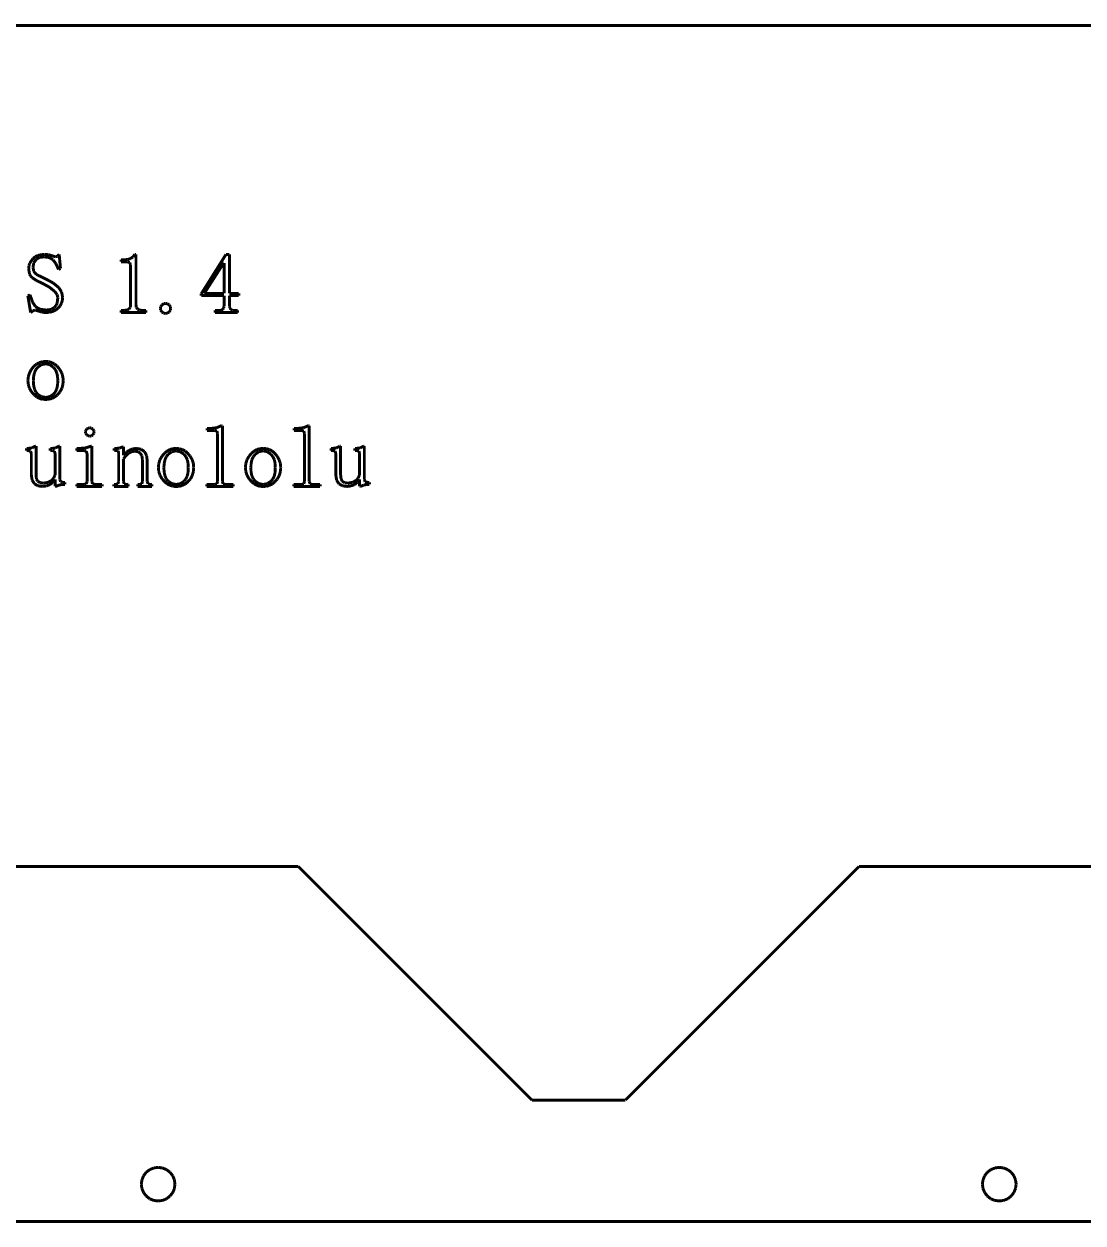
# Model space of a CAD drawing. Header units: millimetres. Extents: x 44 to 666, y 10 to 380.
# Drawn here: x 170.2 to 283.5, y 11.6 to 139.9 of the extents above; entities that cross this region are included whole.
import ezdxf

# ---------------------------------------------------------------- set-up
doc = ezdxf.new("R2010")
doc.units = ezdxf.units.MM

msp = doc.modelspace()

# ---------------------------------------------------------------- linework, layer by layer
at = {"layer": 'P', "const_width": 0.314}
for points in [[(136.49, 139.753), (292.488, 139.753)], [(170.727, 114.018), (170.815, 114.3)], [(170.815, 114.3), (171.168, 114.812)], [(171.168, 114.812), (171.415, 115.006)], [(171.256, 114.353), (171.168, 113.877)], [(171.538, 114.741), (171.256, 114.353)], [(171.415, 115.006), (171.715, 115.147)], [(171.873, 114.935), (171.538, 114.741)], [(171.715, 115.147), (172.05, 115.217)], [(172.367, 114.988), (171.873, 114.935)], [(172.05, 115.217), (172.438, 115.253)], [(172.896, 114.917), (172.367, 114.988)], [(172.438, 115.253), (172.826, 115.217)], [(172.826, 115.217), (173.179, 115.111)], [(173.32, 114.67), (172.896, 114.917)], [(173.179, 115.111), (173.602, 114.988)], [(173.602, 114.282), (173.32, 114.67)], [(173.602, 114.988), (173.796, 115.058)], [(173.902, 113.647), (173.602, 114.282)], [(173.796, 115.058), (173.972, 115.253)], [(173.972, 115.253), (174.113, 113.753)], [(180.587, 114.459), (180.587, 114.67)], [(180.587, 114.67), (180.922, 114.67)], [(181.24, 114.459), (180.587, 114.459)], [(180.922, 114.67), (181.31, 114.706)], [(181.522, 114.371), (181.24, 114.459)], [(181.31, 114.706), (181.61, 114.812)], [(181.61, 114.124), (181.522, 114.371)], [(181.61, 114.812), (181.875, 114.988)], [(181.61, 109.837), (181.61, 114.124)], [(181.875, 114.988), (182.051, 115.253)], [(182.051, 115.253), (182.192, 115.253)], [(182.192, 115.253), (182.192, 109.837)], [(189.177, 111.037), (191.823, 115.253)], [(191.576, 114.335), (189.495, 111.072)], [(191.611, 114.335), (191.576, 114.335)], [(191.611, 111.072), (191.611, 114.335)], [(191.823, 115.253), (192.193, 115.253)], [(192.193, 115.253), (192.193, 111.072)], [(170.709, 113.718), (170.727, 114.018)], [(170.797, 113.153), (170.709, 113.718)], [(170.921, 112.924), (170.797, 113.153)], [(171.097, 112.748), (170.921, 112.924)], [(171.168, 113.877), (171.256, 113.418)], [(171.256, 113.418), (171.538, 113.101)], [(171.538, 113.101), (172.526, 112.624)], [(174.113, 113.753), (173.902, 113.647)], [(171.556, 112.448), (171.097, 112.748)], [(172.226, 112.13), (171.556, 112.448)], [(172.932, 111.742), (172.226, 112.13)], [(172.526, 112.624), (173.32, 112.201)], [(173.496, 111.284), (172.932, 111.742)], [(173.32, 112.201), (173.937, 111.689)], [(173.937, 111.689), (174.237, 111.213)], [(170.621, 110.808), (170.85, 110.931)], [(170.921, 109.026), (170.621, 110.808)], [(170.85, 110.931), (171.133, 110.12)], [(173.743, 110.966), (173.496, 111.284)], [(173.831, 110.631), (173.743, 110.966)], [(173.743, 109.996), (173.831, 110.631)], [(174.308, 110.314), (174.219, 110.031)], [(174.237, 111.213), (174.343, 110.631)], [(174.343, 110.631), (174.308, 110.314)], [(189.177, 110.843), (189.177, 111.037)], [(191.611, 110.843), (189.177, 110.843)], [(189.495, 111.072), (191.611, 111.072)], [(191.611, 109.714), (191.611, 110.843)], [(192.193, 111.072), (193.181, 111.072)], [(193.181, 110.843), (192.193, 110.843)], [(192.193, 110.843), (192.193, 109.714)], [(193.181, 111.072), (193.181, 110.843)], [(171.168, 109.22), (170.921, 109.026)], [(171.133, 110.12), (171.432, 109.679)], [(171.397, 109.291), (171.168, 109.22)], [(171.785, 109.185), (171.397, 109.291)], [(171.432, 109.679), (171.662, 109.52)], [(171.662, 109.52), (171.944, 109.379)], [(172.138, 109.061), (171.785, 109.185)], [(171.944, 109.379), (172.597, 109.291)], [(172.561, 109.026), (172.138, 109.061)], [(172.949, 109.061), (172.561, 109.026)], [(172.597, 109.291), (173.108, 109.361)], [(173.302, 109.149), (172.949, 109.061)], [(173.108, 109.361), (173.461, 109.573)], [(173.602, 109.291), (173.302, 109.149)], [(173.461, 109.573), (173.62, 109.767)], [(173.867, 109.502), (173.602, 109.291)], [(173.62, 109.767), (173.743, 109.996)], [(174.078, 109.749), (173.867, 109.502)], [(174.219, 110.031), (174.078, 109.749)], [(180.587, 109.026), (180.587, 109.255)], [(180.587, 109.255), (180.922, 109.255)], [(183.25, 109.026), (180.587, 109.026)], [(180.922, 109.255), (181.222, 109.291)], [(181.222, 109.291), (181.434, 109.396)], [(181.434, 109.396), (181.575, 109.573)], [(181.575, 109.573), (181.61, 109.837)], [(182.192, 109.837), (182.227, 109.573)], [(182.227, 109.573), (182.368, 109.396)], [(182.368, 109.396), (182.58, 109.291)], [(182.58, 109.291), (182.88, 109.255)], [(182.88, 109.255), (183.25, 109.255)], [(183.25, 109.255), (183.25, 109.026)], [(184.803, 109.467), (184.838, 109.661)], [(184.838, 109.273), (184.803, 109.467)], [(184.838, 109.661), (184.961, 109.837)], [(184.961, 109.097), (184.838, 109.273)], [(184.961, 109.837), (185.138, 109.961)], [(185.138, 108.973), (184.961, 109.097)], [(185.138, 109.961), (185.349, 110.014)], [(185.349, 108.92), (185.138, 108.973)], [(185.349, 110.014), (185.561, 109.961)], [(185.561, 108.973), (185.349, 108.92)], [(185.561, 109.961), (185.755, 109.837)], [(185.755, 109.097), (185.561, 108.973)], [(185.755, 109.837), (185.861, 109.661)], [(185.861, 109.273), (185.755, 109.097)], [(185.861, 109.661), (185.896, 109.467)], [(185.896, 109.467), (185.861, 109.273)], [(190.659, 109.026), (190.659, 109.255)], [(190.659, 109.255), (191.064, 109.255)], [(193.058, 109.026), (190.659, 109.026)], [(191.064, 109.255), (191.311, 109.273)], [(191.311, 109.273), (191.47, 109.361)], [(191.47, 109.361), (191.576, 109.52)], [(191.576, 109.52), (191.611, 109.714)], [(192.193, 109.714), (192.229, 109.52)], [(192.229, 109.52), (192.334, 109.361)], [(192.334, 109.361), (192.493, 109.273)], [(192.493, 109.273), (192.74, 109.255)], [(192.74, 109.255), (193.058, 109.255)], [(193.058, 109.255), (193.058, 109.026)], [(172.173, 103.77), (172.526, 103.787)], [(172.526, 103.787), (172.861, 103.77)], [(170.674, 102.182), (170.797, 102.57)], [(170.797, 102.57), (170.991, 102.941)], [(170.991, 102.941), (171.274, 103.293)], [(171.327, 102.588), (171.238, 102.2)], [(171.274, 103.293), (171.556, 103.505)], [(171.468, 102.923), (171.327, 102.588)], [(171.679, 103.17), (171.468, 102.923)], [(171.556, 103.505), (171.838, 103.664)], [(172.067, 103.452), (171.679, 103.17)], [(171.838, 103.664), (172.173, 103.77)], [(172.526, 103.54), (172.067, 103.452)], [(172.967, 103.452), (172.526, 103.54)], [(172.861, 103.77), (173.179, 103.681)], [(173.355, 103.17), (172.967, 103.452)], [(173.179, 103.681), (173.461, 103.523)], [(173.567, 102.923), (173.355, 103.17)], [(173.461, 103.523), (173.725, 103.329)], [(173.708, 102.588), (173.567, 102.923)], [(173.796, 102.2), (173.708, 102.588)], [(173.725, 103.329), (174.025, 102.958)], [(174.025, 102.958), (174.237, 102.588)], [(174.237, 102.588), (174.36, 102.182)], [(170.621, 101.759), (170.674, 102.182)], [(170.674, 101.318), (170.621, 101.759)], [(170.797, 100.912), (170.674, 101.318)], [(171.238, 102.2), (171.203, 101.723)], [(171.203, 101.723), (171.238, 101.247)], [(171.238, 101.247), (171.327, 100.842)], [(173.708, 100.842), (173.796, 101.247)], [(173.831, 101.723), (173.796, 102.2)], [(173.796, 101.247), (173.831, 101.723)], [(174.36, 101.3), (174.255, 100.894)], [(174.36, 102.182), (174.413, 101.759)], [(174.413, 101.759), (174.36, 101.3)], [(171.009, 100.542), (170.797, 100.912)], [(171.327, 100.189), (171.009, 100.542)], [(171.327, 100.842), (171.468, 100.524)], [(171.573, 99.995), (171.327, 100.189)], [(171.468, 100.524), (171.679, 100.277)], [(171.856, 99.836), (171.573, 99.995)], [(171.679, 100.277), (172.05, 100.03)], [(172.05, 100.03), (172.526, 99.942)], [(172.526, 99.942), (172.985, 100.03)], [(172.985, 100.03), (173.355, 100.277)], [(173.496, 99.995), (173.214, 99.836)], [(173.355, 100.277), (173.567, 100.524)], [(173.761, 100.189), (173.496, 99.995)], [(173.567, 100.524), (173.708, 100.842)], [(174.043, 100.524), (173.761, 100.189)], [(174.255, 100.894), (174.043, 100.524)], [(172.173, 99.748), (171.856, 99.836)], [(172.526, 99.73), (172.173, 99.748)], [(172.879, 99.748), (172.526, 99.73)], [(173.214, 99.836), (172.879, 99.748)], [(176.777, 96.273), (176.812, 96.414)], [(176.812, 96.097), (176.777, 96.273)], [(176.812, 96.414), (176.918, 96.555)], [(176.918, 95.938), (176.812, 96.097)], [(176.918, 96.555), (177.077, 96.661)], [(177.077, 96.661), (177.253, 96.696)], [(177.253, 96.696), (177.412, 96.661)], [(177.412, 96.661), (177.571, 96.555)], [(177.571, 96.555), (177.677, 96.414)], [(177.677, 96.097), (177.571, 95.938)], [(177.677, 96.414), (177.712, 96.273)], [(177.712, 96.273), (177.677, 96.097)], [(189.794, 96.414), (189.794, 96.626)], [(189.794, 96.626), (190.2, 96.626)], [(190.588, 96.414), (189.794, 96.414)], [(190.2, 96.626), (190.8, 96.696)], [(190.835, 96.344), (190.588, 96.414)], [(190.8, 96.696), (191.347, 96.926)], [(190.923, 96.114), (190.835, 96.344)], [(190.923, 90.928), (190.923, 96.114)], [(191.347, 96.926), (191.435, 96.926)], [(191.435, 96.926), (191.435, 90.928)], [(199.108, 96.414), (199.108, 96.626)], [(199.108, 96.626), (199.496, 96.626)], [(199.902, 96.414), (199.108, 96.414)], [(199.496, 96.626), (200.096, 96.696)], [(200.148, 96.344), (199.902, 96.414)], [(200.096, 96.696), (200.66, 96.926)], [(200.219, 96.114), (200.148, 96.344)], [(200.219, 90.928), (200.219, 96.114)], [(200.66, 96.926), (200.731, 96.926)], [(200.731, 96.926), (200.731, 90.928)], [(177.077, 95.832), (176.918, 95.938)], [(177.253, 95.797), (177.077, 95.832)], [(177.412, 95.832), (177.253, 95.797)], [(177.571, 95.938), (177.412, 95.832)], [(170.48, 94.262), (170.48, 94.492)], [(170.48, 94.492), (170.656, 94.492)], [(170.656, 94.262), (170.48, 94.262)], [(170.656, 94.492), (171.062, 94.544)], [(170.903, 94.192), (170.656, 94.262)], [(170.991, 93.945), (170.903, 94.192)], [(170.991, 91.652), (170.991, 93.945)], [(171.062, 94.544), (171.432, 94.738)], [(171.432, 94.738), (171.503, 94.738)], [(171.503, 94.738), (171.503, 91.687)], [(173.02, 94.262), (173.02, 94.492)], [(173.02, 94.492), (173.214, 94.492)], [(173.214, 94.262), (173.02, 94.262)], [(173.214, 94.492), (173.602, 94.544)], [(173.461, 94.192), (173.214, 94.262)], [(173.531, 93.945), (173.461, 94.192)], [(173.531, 91.652), (173.531, 93.945)], [(173.602, 94.544), (173.972, 94.738)], [(173.972, 94.738), (174.043, 94.738)], [(174.043, 94.738), (174.043, 91.14)], [(175.86, 94.262), (175.86, 94.492)], [(175.86, 94.492), (176.23, 94.492)], [(176.636, 94.262), (175.86, 94.262)], [(176.23, 94.492), (176.83, 94.544)], [(176.865, 94.192), (176.636, 94.262)], [(176.83, 94.544), (177.394, 94.738)], [(176.953, 93.945), (176.865, 94.192)], [(176.953, 90.928), (176.953, 93.945)], [(177.394, 94.738), (177.465, 94.738)], [(177.465, 94.738), (177.465, 90.928)], [(179.864, 94.262), (179.864, 94.492)], [(179.864, 94.492), (180.111, 94.492)], [(180.164, 94.262), (179.864, 94.262)], [(180.111, 94.492), (180.446, 94.527)], [(180.287, 94.209), (180.164, 94.262)], [(180.34, 94.051), (180.287, 94.209)], [(180.34, 90.928), (180.34, 94.051)], [(180.446, 94.527), (180.781, 94.668)], [(180.781, 94.668), (180.852, 94.668)], [(180.852, 94.668), (180.852, 93.751)], [(180.852, 93.751), (181.169, 94.086)], [(181.134, 93.733), (180.852, 93.363)], [(181.416, 93.98), (181.134, 93.733)], [(181.169, 94.086), (181.487, 94.298)], [(181.733, 94.139), (181.416, 93.98)], [(181.487, 94.298), (181.839, 94.439)], [(182.051, 94.192), (181.733, 94.139)], [(181.839, 94.439), (182.192, 94.492)], [(182.404, 94.139), (182.051, 94.192)], [(182.192, 94.492), (182.721, 94.403)], [(182.668, 93.962), (182.404, 94.139)], [(182.827, 93.68), (182.668, 93.962)], [(182.721, 94.403), (183.092, 94.156)], [(182.88, 93.292), (182.827, 93.68)], [(183.092, 94.156), (183.321, 93.751)], [(183.321, 93.751), (183.392, 93.169)], [(184.75, 93.274), (184.961, 93.645)], [(184.961, 93.645), (185.244, 93.98)], [(185.244, 93.98), (185.508, 94.192)], [(185.438, 93.61), (185.297, 93.292)], [(185.649, 93.874), (185.438, 93.61)], [(185.508, 94.192), (185.808, 94.368)], [(186.037, 94.139), (185.649, 93.874)], [(185.808, 94.368), (186.126, 94.456)], [(186.478, 94.227), (186.037, 94.139)], [(186.126, 94.456), (186.478, 94.492)], [(186.478, 94.492), (186.831, 94.456)], [(186.919, 94.139), (186.478, 94.227)], [(186.831, 94.456), (187.149, 94.368)], [(187.325, 93.874), (186.919, 94.139)], [(187.149, 94.368), (187.431, 94.227)], [(187.519, 93.61), (187.325, 93.874)], [(187.431, 94.227), (187.678, 94.015)], [(187.678, 93.292), (187.519, 93.61)], [(187.678, 94.015), (187.978, 93.663)], [(187.978, 93.663), (188.207, 93.274)], [(194.063, 93.274), (194.275, 93.645)], [(194.275, 93.645), (194.557, 93.98)], [(194.557, 93.98), (194.822, 94.192)], [(194.751, 93.61), (194.592, 93.292)], [(194.963, 93.874), (194.751, 93.61)], [(194.822, 94.192), (195.121, 94.368)], [(195.351, 94.139), (194.963, 93.874)], [(195.121, 94.368), (195.439, 94.456)], [(195.792, 94.227), (195.351, 94.139)], [(195.439, 94.456), (195.792, 94.492)], [(195.792, 94.492), (196.144, 94.456)], [(196.233, 94.139), (195.792, 94.227)], [(196.144, 94.456), (196.462, 94.368)], [(196.621, 93.874), (196.233, 94.139)], [(196.462, 94.368), (196.744, 94.227)], [(196.832, 93.61), (196.621, 93.874)], [(196.744, 94.227), (196.991, 94.015)], [(196.991, 93.292), (196.832, 93.61)], [(196.991, 94.015), (197.291, 93.663)], [(197.291, 93.663), (197.503, 93.274)], [(203.059, 94.262), (203.059, 94.492)], [(203.059, 94.492), (203.253, 94.492)], [(203.253, 94.262), (203.059, 94.262)], [(203.253, 94.492), (203.641, 94.544)], [(203.5, 94.192), (203.253, 94.262)], [(203.57, 93.945), (203.5, 94.192)], [(203.57, 91.652), (203.57, 93.945)], [(203.641, 94.544), (204.011, 94.738)], [(204.011, 94.738), (204.082, 94.738)], [(204.082, 94.738), (204.082, 91.687)], [(205.617, 94.262), (205.617, 94.492)], [(205.617, 94.492), (205.793, 94.492)], [(205.793, 94.262), (205.617, 94.262)], [(205.793, 94.492), (206.181, 94.544)], [(206.04, 94.192), (205.793, 94.262)], [(206.11, 93.945), (206.04, 94.192)], [(206.11, 91.652), (206.11, 93.945)], [(206.181, 94.544), (206.551, 94.738)], [(206.551, 94.738), (206.622, 94.738)], [(206.622, 94.738), (206.622, 91.14)], [(180.852, 93.363), (180.852, 90.928)], [(182.88, 90.928), (182.88, 93.292)], [(183.392, 93.169), (183.392, 90.928)], [(184.591, 92.445), (184.626, 92.869)], [(184.626, 92.004), (184.591, 92.445)], [(184.626, 92.869), (184.75, 93.274)], [(185.208, 92.886), (185.173, 92.41)], [(185.173, 92.41), (185.208, 91.934)], [(185.297, 93.292), (185.208, 92.886)], [(187.766, 92.886), (187.678, 93.292)], [(187.784, 92.41), (187.766, 92.886)], [(187.766, 91.934), (187.784, 92.41)], [(188.207, 93.274), (188.33, 92.869)], [(188.33, 92.869), (188.366, 92.445)], [(188.366, 92.445), (188.33, 92.004)], [(193.904, 92.445), (193.94, 92.869)], [(193.94, 92.004), (193.904, 92.445)], [(193.94, 92.869), (194.063, 93.274)], [(194.504, 92.886), (194.486, 92.41)], [(194.486, 92.41), (194.504, 91.934)], [(194.592, 93.292), (194.504, 92.886)], [(197.079, 92.886), (196.991, 93.292)], [(197.097, 92.41), (197.079, 92.886)], [(197.079, 91.934), (197.097, 92.41)], [(197.503, 93.274), (197.644, 92.869)], [(197.644, 92.869), (197.679, 92.445)], [(197.679, 92.445), (197.644, 92.004)], [(171.08, 91.087), (170.991, 91.652)], [(171.327, 90.699), (171.08, 91.087)], [(171.503, 91.687), (171.538, 91.228)], [(171.538, 91.228), (171.679, 90.964)], [(171.679, 90.964), (171.944, 90.823)], [(172.791, 90.858), (173.179, 91.07)], [(173.179, 91.07), (173.373, 91.299)], [(173.531, 91.175), (173.284, 90.84)], [(173.373, 91.299), (173.531, 91.652)], [(173.531, 90.417), (173.531, 91.175)], [(174.043, 91.14), (174.131, 90.928)], [(184.767, 91.599), (184.626, 92.004)], [(184.979, 91.228), (184.767, 91.599)], [(185.279, 90.893), (184.979, 91.228)], [(185.208, 91.934), (185.297, 91.546)], [(185.297, 91.546), (185.438, 91.211)], [(185.438, 91.211), (185.649, 90.964)], [(185.649, 90.964), (186.02, 90.717)], [(186.955, 90.717), (187.325, 90.964)], [(187.325, 90.964), (187.519, 91.211)], [(187.519, 91.211), (187.678, 91.546)], [(187.678, 91.546), (187.766, 91.934)], [(188.013, 91.211), (187.713, 90.893)], [(188.207, 91.581), (188.013, 91.211)], [(188.33, 92.004), (188.207, 91.581)], [(194.081, 91.599), (193.94, 92.004)], [(194.292, 91.228), (194.081, 91.599)], [(194.592, 90.893), (194.292, 91.228)], [(194.504, 91.934), (194.592, 91.546)], [(194.592, 91.546), (194.751, 91.211)], [(194.751, 91.211), (194.963, 90.964)], [(194.963, 90.964), (195.333, 90.717)], [(196.25, 90.717), (196.621, 90.964)], [(196.621, 90.964), (196.832, 91.211)], [(196.832, 91.211), (196.991, 91.546)], [(196.991, 91.546), (197.079, 91.934)], [(197.309, 91.211), (197.026, 90.893)], [(197.52, 91.581), (197.309, 91.211)], [(197.644, 92.004), (197.52, 91.581)], [(203.659, 91.087), (203.57, 91.652)], [(203.906, 90.699), (203.659, 91.087)], [(204.082, 91.687), (204.135, 91.228)], [(204.135, 91.228), (204.258, 90.964)], [(204.258, 90.964), (204.523, 90.823)], [(205.37, 90.858), (205.758, 91.07)], [(205.758, 91.07), (205.952, 91.299)], [(206.11, 91.175), (205.863, 90.84)], [(205.952, 91.299), (206.11, 91.652)], [(206.11, 90.417), (206.11, 91.175)], [(206.622, 91.14), (206.71, 90.928)], [(171.697, 90.488), (171.327, 90.699)], [(172.156, 90.417), (171.697, 90.488)], [(171.944, 90.823), (172.261, 90.77)], [(172.597, 90.47), (172.156, 90.417)], [(172.261, 90.77), (172.791, 90.858)], [(172.967, 90.611), (172.597, 90.47)], [(173.284, 90.84), (172.967, 90.611)], [(173.602, 90.417), (173.531, 90.417)], [(174.008, 90.576), (173.602, 90.417)], [(174.378, 90.629), (174.008, 90.576)], [(174.131, 90.928), (174.378, 90.858)], [(174.378, 90.858), (174.59, 90.858)], [(174.59, 90.629), (174.378, 90.629)], [(174.59, 90.858), (174.59, 90.629)], [(175.86, 90.417), (175.86, 90.629)], [(175.86, 90.629), (176.636, 90.629)], [(178.558, 90.417), (175.86, 90.417)], [(176.636, 90.629), (176.865, 90.699)], [(176.865, 90.699), (176.953, 90.928)], [(177.465, 90.928), (177.553, 90.699)], [(177.553, 90.699), (177.8, 90.629)], [(177.8, 90.629), (178.558, 90.629)], [(178.558, 90.629), (178.558, 90.417)], [(179.828, 90.417), (179.828, 90.629)], [(179.828, 90.629), (180.005, 90.629)], [(181.363, 90.417), (179.828, 90.417)], [(180.005, 90.629), (180.252, 90.699)], [(180.252, 90.699), (180.34, 90.928)], [(180.852, 90.928), (180.922, 90.699)], [(180.922, 90.699), (181.169, 90.629)], [(181.169, 90.629), (181.363, 90.629)], [(181.363, 90.629), (181.363, 90.417)], [(182.368, 90.417), (182.368, 90.629)], [(182.368, 90.629), (182.563, 90.629)], [(183.903, 90.417), (182.368, 90.417)], [(182.563, 90.629), (182.809, 90.699)], [(182.809, 90.699), (182.88, 90.928)], [(183.392, 90.928), (183.48, 90.699)], [(183.48, 90.699), (183.727, 90.629)], [(183.727, 90.629), (183.903, 90.629)], [(183.903, 90.629), (183.903, 90.417)], [(185.543, 90.682), (185.279, 90.893)], [(185.826, 90.54), (185.543, 90.682)], [(186.143, 90.435), (185.826, 90.54)], [(186.02, 90.717), (186.478, 90.629)], [(186.478, 90.417), (186.143, 90.435)], [(186.478, 90.629), (186.955, 90.717)], [(186.849, 90.435), (186.478, 90.417)], [(187.166, 90.54), (186.849, 90.435)], [(187.466, 90.682), (187.166, 90.54)], [(187.713, 90.893), (187.466, 90.682)], [(189.759, 90.417), (189.759, 90.629)], [(189.759, 90.629), (190.588, 90.629)], [(192.599, 90.417), (189.759, 90.417)], [(190.588, 90.629), (190.835, 90.699)], [(190.835, 90.699), (190.923, 90.928)], [(191.435, 90.928), (191.505, 90.699)], [(191.505, 90.699), (191.752, 90.629)], [(191.752, 90.629), (192.599, 90.629)], [(192.599, 90.629), (192.599, 90.417)], [(194.839, 90.682), (194.592, 90.893)], [(195.121, 90.54), (194.839, 90.682)], [(195.439, 90.435), (195.121, 90.54)], [(195.333, 90.717), (195.792, 90.629)], [(195.792, 90.417), (195.439, 90.435)], [(195.792, 90.629), (196.25, 90.717)], [(196.162, 90.435), (195.792, 90.417)], [(196.48, 90.54), (196.162, 90.435)], [(196.779, 90.682), (196.48, 90.54)], [(197.026, 90.893), (196.779, 90.682)], [(199.073, 90.417), (199.073, 90.629)], [(199.073, 90.629), (199.902, 90.629)], [(201.895, 90.417), (199.073, 90.417)], [(199.902, 90.629), (200.148, 90.699)], [(200.148, 90.699), (200.219, 90.928)], [(200.731, 90.928), (200.819, 90.699)], [(200.819, 90.699), (201.066, 90.629)], [(201.066, 90.629), (201.895, 90.629)], [(201.895, 90.629), (201.895, 90.417)], [(204.276, 90.488), (203.906, 90.699)], [(204.735, 90.417), (204.276, 90.488)], [(204.523, 90.823), (204.84, 90.77)], [(205.176, 90.47), (204.735, 90.417)], [(204.84, 90.77), (205.37, 90.858)], [(205.564, 90.611), (205.176, 90.47)], [(205.863, 90.84), (205.564, 90.611)], [(206.199, 90.417), (206.11, 90.417)], [(206.587, 90.576), (206.199, 90.417)], [(206.957, 90.629), (206.587, 90.576)], [(206.71, 90.928), (206.957, 90.858)], [(206.957, 90.858), (207.169, 90.858)], [(207.169, 90.629), (206.957, 90.629)], [(207.169, 90.858), (207.169, 90.629)], [(154.552, 49.742), (199.566, 49.742)], [(224.561, 24.747), (199.566, 49.742)], [(234.562, 24.747), (259.556, 49.742)], [(259.556, 49.742), (304.553, 49.742)], [(224.561, 24.747), (234.562, 24.747)], [(183.003, 16.651), (182.827, 16.21)], [(183.286, 17.022), (183.003, 16.651)], [(183.656, 17.304), (183.286, 17.022)], [(184.097, 17.48), (183.656, 17.304)], [(184.556, 17.551), (184.097, 17.48)], [(185.032, 17.48), (184.556, 17.551)], [(185.455, 17.304), (185.032, 17.48)], [(185.826, 17.022), (185.455, 17.304)], [(186.126, 16.651), (185.826, 17.022)], [(186.302, 16.21), (186.126, 16.651)], [(272.997, 16.651), (272.821, 16.21)], [(273.279, 17.022), (272.997, 16.651)], [(273.65, 17.304), (273.279, 17.022)], [(274.091, 17.48), (273.65, 17.304)], [(274.567, 17.551), (274.091, 17.48)], [(275.026, 17.48), (274.567, 17.551)], [(275.467, 17.304), (275.026, 17.48)], [(275.837, 17.022), (275.467, 17.304)], [(276.119, 16.651), (275.837, 17.022)], [(276.296, 16.21), (276.119, 16.651)], [(182.827, 16.21), (182.757, 15.752)], [(182.757, 15.752), (182.827, 15.275)], [(182.827, 15.275), (183.003, 14.852)], [(186.126, 14.852), (186.302, 15.275)], [(186.355, 15.752), (186.302, 16.21)], [(186.302, 15.275), (186.355, 15.752)], [(272.821, 16.21), (272.75, 15.752)], [(272.75, 15.752), (272.821, 15.275)], [(272.821, 15.275), (272.997, 14.852)], [(276.119, 14.852), (276.296, 15.275)], [(276.366, 15.752), (276.296, 16.21)], [(276.296, 15.275), (276.366, 15.752)], [(183.003, 14.852), (183.286, 14.482)], [(183.286, 14.482), (183.656, 14.182)], [(183.656, 14.182), (184.097, 14.005)], [(184.097, 14.005), (184.556, 13.952)], [(184.556, 13.952), (185.032, 14.005)], [(185.032, 14.005), (185.455, 14.182)], [(185.455, 14.182), (185.826, 14.482)], [(185.826, 14.482), (186.126, 14.852)], [(272.997, 14.852), (273.279, 14.482)], [(273.279, 14.482), (273.65, 14.182)], [(273.65, 14.182), (274.091, 14.005)], [(274.091, 14.005), (274.567, 13.952)], [(274.567, 13.952), (275.026, 14.005)], [(275.026, 14.005), (275.467, 14.182)], [(275.467, 14.182), (275.837, 14.482)], [(275.837, 14.482), (276.119, 14.852)], [(387.562, 11.748), (71.561, 11.748)]]:
    msp.add_lwpolyline(points, dxfattribs=at)

doc.saveas('drawing.dxf')
